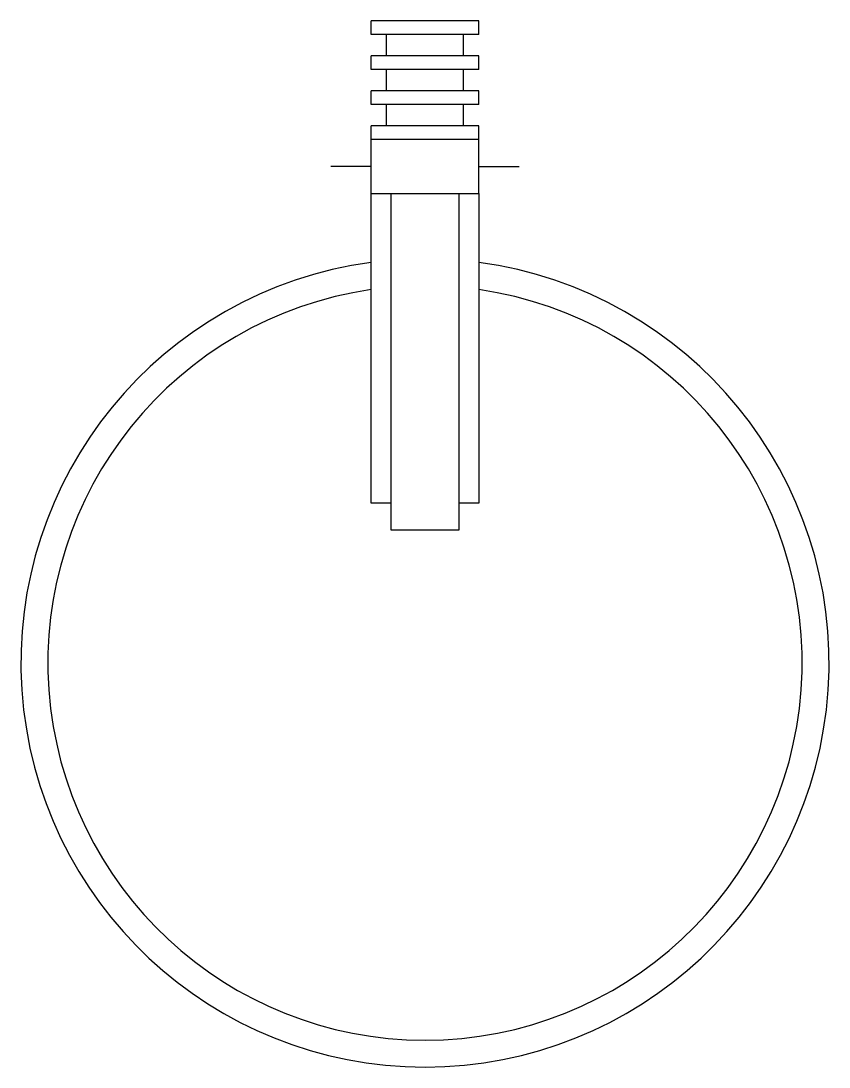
# Model space of a CAD drawing. Extents: x -0.0015 to 0.0015, y -0.0015 to 0.00238.
import ezdxf

# ---------------------------------------------------------------- set-up
doc = ezdxf.new("R2010")
doc.units = 0
doc.header["$MEASUREMENT"] = 0
doc.layers.add('P-PGROUND', color=2, linetype='CONTINUOUS')

msp = doc.modelspace()

# ---------------------------------------------------------------- linework, layer by layer
at = {"layer": 'P-PGROUND'}
for p, q in [((0.0001999999999999975, 0.002383150684931506), (-0.0002000000000000011, 0.002383150684931506)), ((-0.0002000000000000011, 0.002333150684931505), (-0.0002000000000000011, 0.002383150684931504)), ((0.0001999999999999975, 0.002333150684931505), (0.0001999999999999975, 0.002383150684931504)), ((0.0001999999999999975, 0.002333150684931505), (-0.0002000000000000011, 0.002333150684931505)), ((-0.0001428463965200102, 0.002253150684931505), (-0.000142846396520012, 0.002333150684931505)), ((0.0001428463965200066, 0.002253150684931505), (0.0001428463965200084, 0.002333150684931505)), ((0.0001999999999999975, 0.002253150684931505), (-0.0002000000000000011, 0.002253150684931505)), ((-0.0002000000000000011, 0.002203150684931506), (-0.0002000000000000011, 0.002253150684931507)), ((0.0001999999999999975, 0.002203150684931506), (0.0001999999999999975, 0.002253150684931507)), ((0.0001999999999999975, 0.002203150684931506), (-0.0002000000000000011, 0.002203150684931506)), ((-0.000142846396520012, 0.002123150684931506), (-0.0001428463965200102, 0.002203150684931506)), ((0.0001428463965200084, 0.002123150684931506), (0.0001428463965200066, 0.002203150684931506)), ((0.0001999999999999975, 0.002123150684931506), (-0.0002000000000000011, 0.002123150684931506)), ((-0.0002000000000000011, 0.002073150684931505), (-0.0002000000000000011, 0.002123150684931506)), ((0.0001999999999999958, 0.002073150684931505), (0.0001999999999999975, 0.002123150684931506)), ((0.0001999999999999975, 0.002073150684931505), (-0.0002000000000000011, 0.002073150684931505)), ((-0.0001428463965200102, 0.001993150684931505), (-0.0001428463965200102, 0.002073150684931505)), ((0.0001428463965200066, 0.001993150684931505), (0.0001428463965200066, 0.002073150684931505)), ((-0.0002000000000000011, 0.001743150684931505), (-0.0002000000000000011, 0.001993150684931505)), ((0.0001999999999999975, 0.001993150684931505), (-0.0002000000000000011, 0.001993150684931505)), ((0.0001999999999999975, 0.001743150684931505), (0.0001999999999999958, 0.001993150684931505)), ((0.0001999999999999975, 0.001943150684931506), (-0.0002000000000000011, 0.001943150684931506)), ((-0.0002000000000000011, 0.001843150684931505), (-0.0003500000000000014, 0.001843150684931505)), ((0.0001999999999999975, 0.001843150684931505), (0.0003499999999999979, 0.001843150684931505)), ((-0.0002000000000000011, 0.0005931506849315058), (-0.0002000000000000011, 0.001743150684931505)), ((-0.0002000000000000011, 0.001743150684931505), (0.0001999999999999975, 0.001743150684931505)), ((-0.0001250000000000018, 0.0004931506849315062), (-0.0001250000000000018, 0.001743150684931505)), ((-0.0001250000000000018, 0.001743150684931505), (0.0001249999999999982, 0.001743150684931505)), ((0.0001249999999999982, 0.001743150684931505), (0.0001249999999999982, 0.0004931506849315053)), ((0.0001999999999999975, 0.001743150684931505), (0.0001999999999999975, 0.0005931506849315058)), ((-0.0001250000000000018, 0.0005931506849315049), (-0.0001999999999999993, 0.0005931506849315058)), ((0.0001999999999999975, 0.0005931506849315058), (0.0001249999999999982, 0.0005931506849315058)), ((0.0001249999999999982, 0.0004931506849315053), (-0.0001250000000000018, 0.0004931506849315062))]:
    msp.add_line(p, q, dxfattribs=at)
for radius, start, end in [(0.0015, 97.66225566076612, 82.33774433923402), (0.0014, 98.21321070173823, 81.78678929826191)]:
    msp.add_arc((0, 0), radius, start, end, dxfattribs=at)

doc.saveas('drawing.dxf')
